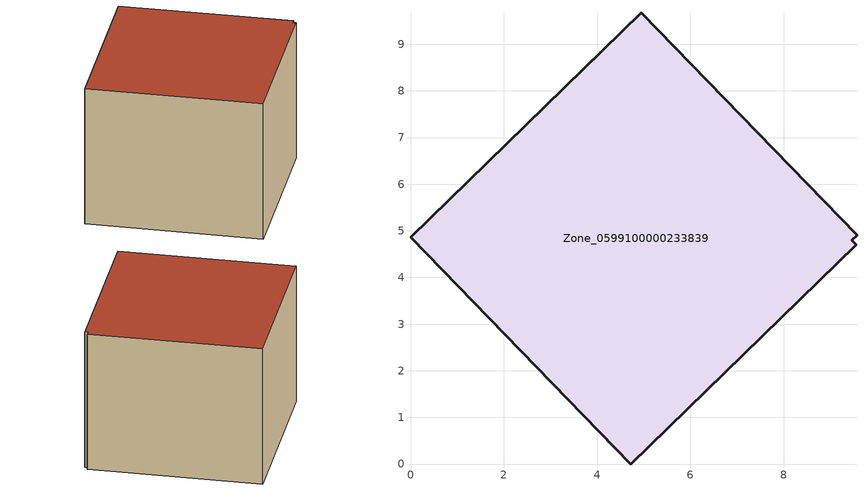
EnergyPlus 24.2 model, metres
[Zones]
Zone_0599100000233839
 floor ground (C_G): 0,4.86 4.95,9.67 9.57,4.91 9.46,4.8 9.56,4.7 4.72,0 z0
 wall outside (C_F): 4.95,9.67 0,4.86 4.72,0 9.56,4.7 9.46,4.8 9.57,4.91 4.95,9.67 z0:5.65
 roof outside (C_R): 0,4.86 4.72,0 9.56,4.7 9.46,4.8 9.57,4.91 4.95,9.67 z5.65
[BUILDING]
Pand.0599100000233839: North Axis=0; Terrain=City; Loads Convergence Tolerance Value=0.04; Temperature Convergence Tolerance Value=0.4; Solar Distribution=FullExterior; Maximum Number of Warmup Days=25; Minimum Number of Warmup Days=1
[Site:Location]
Rotterdam.The.Hague.AP_ZH_NLD Design_Conditions: Latitude=51.96; Longitude=4.45; Time Zone=1; Elevation=-4.5
[SITE:GROUNDTEMPERATURE:BUILDINGSURFACE]
18, 18, 18, 18, 18, 18, 18, 18, 18, 18, 18, 18
[MATERIAL] Thermal Absorptance=0.9; Solar Absorptance=0.7; Visible Absorptance=0.7
Name | Roughness | Thickness | Conductivity | Density | Specific Heat
G.TC.1975-1991 | MediumSmooth | 0.15 | 0.288461 | 540 | 1210
F.TC.1975-1991 | Rough | 0.3 | 0.230769 | 1920 | 840
R.TC.1975-1991 | MediumRough | 0.2 | 0.153846 | 1500 | 1000
[CONSTRUCTION]
C_G: G.TC.1975-1991
C_F: F.TC.1975-1991
C_R: R.TC.1975-1991
[ZONE]
Zone_0599100000233839: Type=1; Multiplier=1; Ceiling Height=Autocalculate; Volume=Autocalculate; Floor Area=autocalculate; Part of Total Floor Area=Yes
[ZONEINFILTRATION:DESIGNFLOWRATE]
Infil_Zone_0599100000233839: Zone or ZoneList or Space or SpaceList=Zone_0599100000233839; Schedule=AlwaysOn; Design Flow Rate Calculation Method=Flow/Area; Flow Rate per Floor Area=0.003; Constant Term Coefficient=1; Temperature Term Coefficient=0; Velocity Term Coefficient=0; Velocity Squared Term Coefficient=0
[HVACTEMPLATE:ZONE:IDEALLOADSAIRSYSTEM]
Zone_0599100000233839: Maximum Heating Supply Air Temperature=50; Minimum Cooling Supply Air Temperature=13; Maximum Heating Supply Air Humidity Ratio=0.0156; Minimum Cooling Supply Air Humidity Ratio=0.0077; Heating Limit=NoLimit; Cooling Limit=NoLimit; Dehumidification Control Type=ConstantSensibleHeatRatio; Cooling Sensible Heat Ratio=0.7; Dehumidification Setpoint=60; Humidification Control Type=None; Humidification Setpoint=30; Outdoor Air Method=None; Outdoor Air Flow Rate per Person=0.00944; Outdoor Air Flow Rate per Zone Floor Area=0; Outdoor Air Flow Rate per Zone=0; Demand Controlled Ventilation Type=None; Outdoor Air Economizer Type=NoEconomizer; Heat Recovery Type=None; Sensible Heat Recovery Effectiveness=0.7; Latent Heat Recovery Effectiveness=0.65
[ZONECONTROL:THERMOSTAT]
ThermostatControl_Zone_0599100000233839: Zone or ZoneList=Zone_0599100000233839; Control Type Schedule=DualSetpointControlType; Control 1=Thermostat_Zone_0599100000233839; Temperature Difference Between Cutout And Setpoint=0
[THERMOSTATSETPOINT:DUALSETPOINT]
Thermostat_Zone_0599100000233839: Heating Setpoint Temperature Schedule=HeatingSetpoint_Zone_0599100000233839; Cooling Setpoint Temperature Schedule=CoolingSetpoint_Zone_0599100000233839
[SCHEDULE:COMPACT]
HeatingSetpoint_Zone_0599100000233839: Through: 12/31, For: AllDays, Until: 24:00, 21
CoolingSetpoint_Zone_0599100000233839: Through: 12/31, For: AllDays, Until: 24:00, 24
DualSetpointControlType: Through: 12/31, For: AllDays, Until: 24:00, 4
AlwaysOn: Through: 12/31, For: AllDays, Until: 24:00, 1
